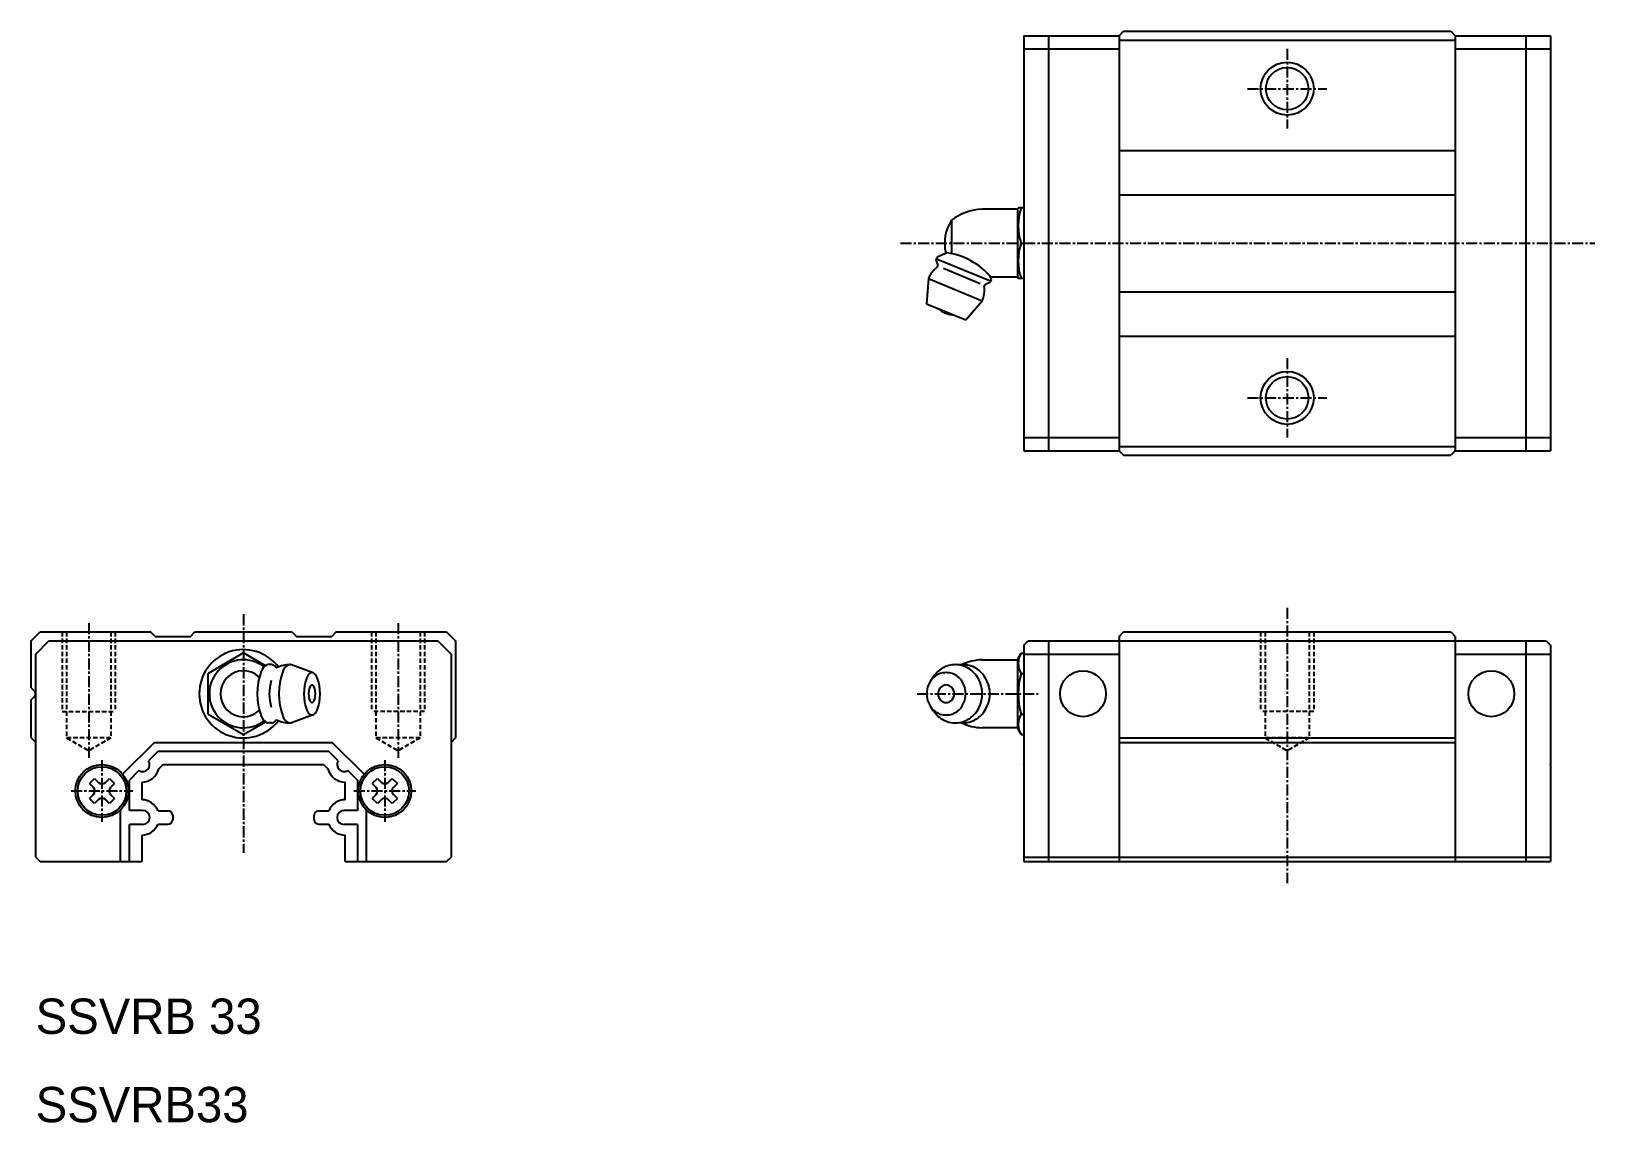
# Model space of a CAD drawing. Extents: x 10 to 186, y 10 to 134.
import ezdxf

# ---------------------------------------------------------------- set-up
doc = ezdxf.new("R2010")
doc.units = 0
doc.linetypes.add('CENTER', pattern=[2, 1.25, -0.25, 0.25, -0.25])
doc.linetypes.add('DASHED', pattern=[0.75, 0.5, -0.25])
doc.layers.get('0').update_dxf_attribs({"linetype": 'CONTINUOUS'})
doc.layers.add('CENTER', color=1, linetype='CENTER')

msp = doc.modelspace()

# ---------------------------------------------------------------- linework, layer by layer
at = {"color": 7, "linetype": 'CONTINUOUS'}
for p, q in [((121.799901, 133.000015), (132.599861, 133.000015)), ((121.799901, 133.000015), (121.799901, 86.000015)), ((124.599874, 133.000015), (124.599874, 86.000015)), ((132.599878, 132.999962), (133.099881, 133.499962)), ((132.599901, 133.000015), (132.599901, 86.000015)), ((133.099861, 133.500015), (170.099852, 133.500015)), ((170.099875, 133.499977), (170.599875, 132.999977)), ((170.599867, 133.000015), (181.399895, 133.000015)), ((170.599898, 133.000015), (170.599898, 86.000015)), ((178.599846, 133.000015), (178.599846, 86.000015)), ((181.399895, 133.000015), (181.399895, 86.000015)), ((121.799901, 131.500015), (132.599861, 131.500015)), ((132.599861, 132.500015), (170.599867, 132.500015)), ((170.599867, 131.500015), (181.399895, 131.500015)), ((132.599861, 120.000015), (170.599867, 120.000015)), ((132.599861, 115.000015), (170.599867, 115.000015)), ((121.074955, 113.350006), (117.07495, 113.350006)), ((121.074955, 113.350006), (121.074955, 105.650009)), ((121.161566, 113.499984), (121.074965, 113.349983)), ((121.799901, 113.5), (121.16156, 113.5)), ((113.63174, 112.100006), (113.63174, 108.319442)), ((112.014404, 107.941726), (111.861327, 107.572166)), ((113.136368, 108.406448), (112.014393, 107.941711)), ((121.507979, 109.500015), (121.799901, 109.500015)), ((111.861323, 107.572143), (112.072525, 107.062263)), ((111.93786, 107.756935), (118.03547, 105.231224)), ((112.722216, 106.67437), (116.868466, 104.956939)), ((111.001655, 105.496757), (110.799901, 102.657867)), ((111.001666, 105.496734), (117.099261, 102.971023)), ((117.95892, 105.046447), (117.449021, 104.835243)), ((117.927962, 105.860275), (118.111987, 105.415992)), ((118.112009, 105.416), (117.958938, 105.046447)), ((121.074955, 105.650009), (118.11199, 105.650009)), ((121.074959, 105.649986), (121.16156, 105.499992)), ((121.799901, 105.500015), (121.16156, 105.500015)), ((110.799906, 102.657852), (115.23453, 100.820968)), ((115.234514, 100.820953), (117.099253, 102.971016)), ((132.599861, 104.000015), (170.599867, 104.000015)), ((132.599861, 99.000015), (170.599867, 99.000015)), ((121.799901, 87.500015), (132.599861, 87.500015)), ((170.599867, 87.500015), (181.399819, 87.500015)), ((121.799901, 86.000015), (132.599861, 86.000015)), ((132.599861, 86.500015), (170.599867, 86.500015)), ((132.599866, 85.999984), (133.099851, 85.499992)), ((133.099845, 85.500015), (170.099852, 85.500015)), ((170.599852, 85.999992), (170.099848, 85.499992)), ((170.599867, 86.000015), (181.399895, 86.000015)), ((9.5, 64.499876), (10.500116, 65.500015)), ((10.500116, 65.500015), (23.000002, 65.500015)), ((23.500043, 64.999984), (22.999999, 65.500023)), ((27.500021, 64.999977), (28.000064, 65.500015)), ((28.000069, 65.500015), (38.999996, 65.500015)), ((39.000001, 65.500015), (39.500044, 64.999977)), ((44.000044, 65.500023), (43.500022, 65.000007)), ((44.000041, 65.500015), (56.49997, 65.500015)), ((56.49997, 65.500015), (57.5, 64.499965)), ((132.599905, 65.000092), (133.099845, 65.500046)), ((133.099813, 65.500015), (170.099884, 65.500015)), ((170.099842, 65.500059), (170.599891, 65.000003)), ((9.5, 59.168136), (9.5, 64.499876)), ((10.000051, 62.999977), (11.500069, 64.499984)), ((11.500015, 64.5), (55.5, 64.5)), ((23.500015, 65), (27.500015, 65)), ((39.499985, 65), (43.499985, 65)), ((55.500021, 64.5), (57.000011, 63.000015)), ((57.5, 64.499965), (57.5, 53.5)), ((121.799898, 64.000063), (122.299884, 64.500063)), ((121.799902, 64.000068), (121.799902, 39.500061)), ((122.299865, 64.500061), (132.599902, 64.500061)), ((124.599883, 64.500061), (124.599883, 39.500061)), ((132.599902, 65.000089), (132.599902, 39.500061)), ((132.599902, 64.500046), (170.599899, 64.500046)), ((170.599899, 65), (170.599899, 39.500061)), ((170.599899, 64.500061), (180.899835, 64.500061)), ((178.599847, 64.500061), (178.599847, 39.500061)), ((180.899808, 64.500042), (181.399904, 63.999942)), ((181.399896, 63.999945), (181.399896, 39.500061)), ((10, 40), (10, 62.999954)), ((33.500004, 63.118828), (29.499988, 60.809417)), ((35.987482, 61.682693), (33.499998, 63.118843)), ((57, 62.999984), (57, 40.000015)), ((117.075119, 62.350067), (121.074979, 62.350067)), ((121.074979, 62.350066), (121.074979, 54.650056)), ((121.074981, 62.350063), (121.507995, 63.100065)), ((121.507987, 63.100067), (121.799902, 63.100067)), ((121.799895, 63.000061), (132.599902, 63.000061)), ((170.599899, 63.000061), (181.399896, 63.000061)), ((29.499986, 58.499984), (29.499986, 60.809402)), ((36.690669, 61.799988), (36.321116, 61.799988)), ((41.387797, 60.876953), (38.940485, 61.768402)), ((111.232872, 59.924796), (111.596986, 60.459063)), ((121.507998, 60.800064), (121.799902, 60.800064)), ((9.500093, 59.16806), (9.834118, 58.834038)), ((29.499986, 56.190582), (29.499986, 58.499984)), ((9.5, 53.500015), (9.5, 57.831894)), ((9.500093, 57.831924), (9.834106, 58.165931)), ((111.59699, 56.541088), (111.232877, 57.075356)), ((29.499994, 56.190574), (33.499997, 53.881172)), ((33.499997, 53.881172), (35.987481, 55.317322)), ((36.690669, 55.199997), (36.321116, 55.199997)), ((41.387796, 56.12307), (38.938018, 55.23072)), ((111.596993, 56.541093), (111.612806, 56.518078)), ((121.507995, 56.200073), (121.799902, 56.200073)), ((9.500008, 53.50003), (10.000008, 53.00003)), ((57.500013, 53.499992), (57.000021, 53.000007)), ((121.074979, 54.650055), (117.075119, 54.650055)), ((121.50799, 53.900057), (121.074977, 54.650059)), ((121.507978, 53.90007), (121.799902, 53.90007)), ((132.599902, 53.500061), (170.599899, 53.500061)), ((23.450056, 53), (19.834418, 49.384346)), ((23.864293, 52.000015), (22.782207, 50.91793)), ((23.450012, 53), (43.549988, 53)), ((23.864258, 52), (43.135757, 52)), ((44.217847, 50.917915), (43.135761, 52.000007)), ((47.165657, 49.38433), (43.550009, 53)), ((132.599902, 53.000076), (170.599899, 53.000076)), ((21.682136, 49.817848), (20.600049, 48.735763)), ((23.932696, 49.999984), (24.432717, 50.499984)), ((24.432648, 50.5), (42.567352, 50.5)), ((42.56738, 50.499954), (43.067401, 49.999954)), ((46.400004, 48.735748), (45.317919, 49.81784)), ((16.078814, 48.337661), (16.662359, 48.921211)), ((16.078835, 48.337654), (16.527575, 47.888916)), ((16.66238, 48.921196), (17.111118, 48.472458)), ((17.888933, 48.472458), (18.337672, 48.921196)), ((18.337663, 48.921219), (18.921218, 48.337661)), ((18.472478, 47.888908), (18.921217, 48.337646)), ((20.600006, 45.300018), (20.600006, 48.735763)), ((22, 48.486984), (22, 46.513015)), ((45, 46.513015), (45, 48.486984)), ((46.399994, 48.735763), (46.399994, 45.300018)), ((48.078804, 48.337661), (48.662359, 48.921219)), ((48.078805, 48.337646), (48.527544, 47.888908)), ((48.66236, 48.921203), (49.111099, 48.472465)), ((49.888914, 48.472465), (50.337652, 48.921203)), ((50.337652, 48.921219), (50.921207, 48.337661)), ((50.472469, 47.888916), (50.921207, 48.337654)), ((16.662373, 46.078819), (16.078817, 46.662376)), ((16.527567, 47.111091), (16.078829, 46.662346)), ((17.111113, 46.527542), (16.662373, 46.078804)), ((18.33768, 46.078804), (17.888941, 46.527549)), ((18.921214, 46.662353), (18.337669, 46.078811)), ((18.921225, 46.662353), (18.472485, 47.111091)), ((48.527548, 47.111099), (48.078808, 46.662361)), ((48.662363, 46.078819), (48.078808, 46.662376)), ((49.111102, 46.527549), (48.662363, 46.078804)), ((50.337648, 46.078804), (49.88891, 46.527542)), ((50.921204, 46.662376), (50.337648, 46.078819)), ((50.921204, 46.662361), (50.472466, 47.111099)), ((19.600006, 39.5), (19.600006, 45.357589)), ((22.100021, 45.300064), (20.600021, 45.300064)), ((23.844168, 45.250053), (25.000036, 45.250053)), ((25.5, 44.75), (25.5, 44.25)), ((41.5, 44.25), (41.5, 44.75)), ((42.000036, 45.250038), (43.155905, 45.250038)), ((46.400006, 45.300064), (44.900006, 45.300064)), ((47.399994, 45.357589), (47.399994, 39.5)), ((20.600006, 39.5), (20.600006, 43.700027)), ((22.100025, 43.70005), (20.600025, 43.700058)), ((22, 42.486999), (22, 39.500015)), ((23.844152, 43.750053), (25.000036, 43.750053)), ((42.000036, 43.750038), (43.155935, 43.750038)), ((46.400002, 43.700042), (44.900002, 43.700035)), ((45, 39.500015), (45, 42.486999)), ((46.399994, 43.700027), (46.399994, 39.5)), ((10.000057, 39.999992), (10.500063, 39.5)), ((10.500046, 39.500015), (22, 39.500015)), ((45, 39.500015), (56.500031, 39.500015)), ((56.500006, 39.499984), (57, 39.999992)), ((121.799902, 40.000015), (181.399835, 40.000015)), ((121.799902, 39.500015), (181.399835, 39.500015)), ((170.599868, 39.500061), (181.399835, 39.500061))]:
    msp.add_line(p, q, dxfattribs=at)
at = {"color": 1, "linetype": 'CENTER'}
for p, q in [((151.599898, 131.500015), (151.599898, 122.500015)), ((147.099898, 127.000015), (156.099898, 127.000015)), ((151.599898, 96.500015), (151.599898, 87.500015)), ((147.099898, 92.000015), (156.099898, 92.000015)), ((33.5, 67.500015), (33.5, 40.5)), ((16, 66.507171), (16, 51.107177)), ((51, 66.507171), (51, 51.107177)), ((109.725905, 58.500015), (123.409332, 58.500015)), ((17.5, 51), (17.5, 44)), ((49.5, 51), (49.5, 44)), ((14, 47.5), (21, 47.5)), ((46, 47.5), (53, 47.5))]:
    msp.add_line(p, q, dxfattribs=at)
at = {"color": 3, "linetype": 'DASHED'}
for p, q in [((13, 65.500015), (13, 56.500015)), ((13.5, 65.500015), (13.5, 53.500015)), ((18.5, 65.500015), (18.5, 53.500015)), ((19, 65.500015), (19, 56.500015)), ((48, 65.500015), (48, 56.500015)), ((48.5, 65.500015), (48.5, 53.500015)), ((53.5, 65.500015), (53.5, 53.500015)), ((54, 65.500015), (54, 56.500015)), ((148.599849, 65.500015), (148.599849, 56.500015)), ((149.099849, 65.500015), (149.099849, 53.500015)), ((154.099849, 65.500015), (154.099849, 53.500015)), ((154.599849, 65.500015), (154.599849, 56.500015)), ((13, 56.500015), (19, 56.500015)), ((54, 56.500015), (48, 56.500015)), ((154.599849, 56.500015), (148.599849, 56.500015)), ((18.5, 53.500015), (13.5, 53.500015)), ((13.5, 53.500015), (16, 52.05664)), ((18.5, 53.500015), (16, 52.05664)), ((53.5, 53.500015), (48.5, 53.500015)), ((48.5, 53.500015), (51, 52.05664)), ((53.5, 53.500015), (51, 52.05664)), ((154.099849, 53.500015), (149.099849, 53.500015)), ((149.099849, 53.500015), (151.599848, 52.05664)), ((154.099849, 53.500015), (151.599848, 52.05664))]:
    msp.add_line(p, q, dxfattribs=at)
at = {"color": 3, "linetype": 'CONTINUOUS'}
for centre in [(151.599898, 127.000015), (151.599898, 92.000015)]:
    msp.add_circle(centre, 3, dxfattribs=at)
at = {"color": 7, "linetype": 'CONTINUOUS'}
for centre, radius in [((151.599898, 127.000015), 2.4), ((151.599898, 92.000015), 2.4), ((128.499877, 58.500061), 2.599999), ((174.699868, 58.500061), 2.599999), ((17.5, 47.5), 2.999999), ((17.5, 47.5), 2.75), ((49.5, 47.5), 2.999999), ((49.5, 47.5), 2.75)]:
    msp.add_circle(centre, radius, dxfattribs=at)
for centre, radius, start, end in [((117.303073, 107.354355), 5.999997, 92.178871, 127.726128), ((127.108069, 111.5), 5.946512, 160.346466, 199.653458), ((117.547093, 109.5), 4.699998, 146.413773, 193.178802), ((112.000648, 100.487503), 7.999998, 40.189182, 83.034012), ((127.108069, 107.500015), 5.946512, 160.346466, 199.653458), ((114.050445, 104.233902), 3.300001, 128.16394, 157.499847), ((111.887741, 106.985748), 0.200001, 308.164124, 22.500431), ((114.050445, 104.233902), 3.299999, 337.5, 6.835998), ((117.525563, 104.650497), 0.2, 112.499573, 186.835464), ((114.180461, 104.547775), 3.2, 229.290024, 265.709991), ((33.5, 58.5), 4.999999, 37.387047, 322.612549), ((33.499984, 58.5), 3.849999, 52.507736, 307.492126), ((117.303117, 56.354401), 6, 92.177719, 114.893784), ((123.243584, 61.950073), 2.082014, 146.471832, 213.52861), ((33.499984, 58.5), 2.599998, 46.621258, 313.378754), ((42.365976, 58.499977), 7.307859, 159.761932, 200.237946), ((36.823625, 60.553276), 1.397423, 121.100311, 160.143906), ((36.32112, 61.295189), 0.504785, 90.903168, 115.752029), ((36.69067, 61.295189), 0.504785, 64.247971, 90.902817), ((36.188164, 60.553276), 1.397423, 39.427479, 58.899673), ((38.766096, 58.499984), 3.300003, 89.999985, 117.054504), ((44.810954, 58.499977), 7.307859, 159.761932, 200.237946), ((39.268603, 60.553276), 1.397423, 121.100296, 160.143906), ((38.766098, 61.295189), 0.504782, 68.687515, 115.751984), ((45.647506, 58.499984), 5.306932, 159.730652, 200.269333), ((41.625255, 59.992477), 1.016733, 121.051376, 160.104004), ((41.260573, 60.531761), 0.368218, 64.286964, 115.712906), ((40.89589, 59.992477), 1.016734, 19.895979, 58.948532), ((36.873637, 58.499984), 5.306932, 339.730652, 20.269337), ((113.329697, 58.500061), 2.529794, 133.386063, 226.613876), ((113.043188, 58.756284), 2.147021, 101.036324, 132.526337), ((114.480123, 58.500061), 3.478466, 133.386063, 145.806793), ((114.086174, 58.852367), 2.952154, 101.036324, 132.526321), ((113.017212, 58.848864), 2.051195, 79.180748, 100.819199), ((112.991236, 58.756284), 2.147021, 47.473598, 78.963623), ((114.050456, 58.979665), 2.820394, 89.999977, 100.819191), ((114.050456, 58.979665), 2.820394, 79.180748, 89.999977), ((112.704727, 58.500061), 2.529793, 313.386078, 46.613884), ((114.910125, 58.979665), 2.820393, 89.999977, 98.765785), ((114.014739, 58.852367), 2.952155, 47.473614, 78.963623), ((114.910125, 58.979665), 2.820393, 79.180748, 89.999977), ((114.874407, 58.852366), 2.952155, 47.473614, 78.963615), ((113.62079, 58.500061), 3.478466, 313.386078, 46.613884), ((114.480458, 58.500061), 3.478465, 313.386078, 46.61388), ((128.969942, 58.500075), 7.808372, 162.869141, 197.130844), ((9.5, 58.5), 0.472391, 0, 44.999836), ((9.5, 58.5), 0.472391, 315.000153, 0), ((41.736921, 58.499984), 5.306936, 163.626358, 196.372772), ((43.093822, 58.499984), 2.21575, 159.773819, 200.226166), ((41.412969, 59.122322), 0.423399, 121.118462, 160.158768), ((41.260572, 59.347191), 0.152796, 64.233658, 115.766342), ((41.108175, 59.122322), 0.423397, 19.841225, 58.881424), ((39.427321, 58.499984), 2.21575, 339.773804, 20.226175), ((113.147413, 58.500061), 1.054076, 133.386078, 226.613892), ((113.028036, 58.606819), 0.89459, 101.036369, 132.526337), ((113.017212, 58.645395), 0.854661, 79.180725, 100.819214), ((113.006388, 58.606819), 0.89459, 47.473614, 78.96357), ((112.887011, 58.500061), 1.054076, 313.386047, 46.613884), ((41.625253, 57.007492), 1.016734, 199.895981, 238.948532), ((41.412968, 57.877647), 0.423398, 199.841202, 238.881424), ((41.260571, 57.652778), 0.152796, 244.233658, 295.766327), ((41.108174, 57.877647), 0.423399, 301.118469, 340.158783), ((40.895888, 57.007492), 1.016733, 301.051392, 340.104004), ((113.043188, 58.243837), 2.147021, 227.473587, 258.963623), ((113.028036, 58.393303), 0.89459, 227.473618, 258.963562), ((113.017212, 58.354727), 0.854662, 259.180725, 280.819214), ((113.006388, 58.393303), 0.89459, 281.036377, 312.526306), ((112.991236, 58.243837), 2.147021, 281.036316, 312.526337), ((36.823622, 56.446693), 1.397425, 199.856079, 238.899643), ((36.321116, 55.70478), 0.504785, 244.24794, 270.393188), ((36.690672, 55.70478), 0.504788, 270.392853, 295.752045), ((36.188166, 56.446693), 1.397424, 301.100342, 320.57019), ((38.766096, 58.499984), 3.300001, 242.945496, 269.999969), ((39.2686, 56.446693), 1.397425, 199.856079, 238.899628), ((38.766094, 55.70478), 0.504785, 244.247864, 289.935699), ((41.26057, 56.468208), 0.368218, 244.286957, 295.712891), ((114.480123, 58.500061), 3.478467, 214.652924, 226.613892), ((114.086174, 58.147754), 2.952155, 227.473618, 258.963623), ((113.017212, 58.151257), 2.051194, 259.180756, 280.819214), ((114.050456, 58.020456), 2.820393, 259.180756, 280.819183), ((114.910125, 58.020456), 2.820392, 261.237854, 280.819183), ((114.014739, 58.147754), 2.952154, 281.036316, 312.526337), ((117.303118, 60.645721), 6, 245.106216, 267.822266), ((114.874407, 58.147755), 2.952155, 281.036316, 312.526337), ((123.243584, 55.05005), 2.082014, 146.471329, 213.527618), ((22.100006, 50.5), 0.799997, 238.506805, 31.493561), ((21.928787, 50.568756), 2.082997, 271.959198, 344.154327), ((45.071228, 50.568756), 2.082997, 195.845657, 268.040405), ((44.899994, 50.5), 0.800002, 148.506439, 301.493134), ((16.138641, 47.5), 0.55, 315, 45), ((17.5, 48.861374), 0.55, 225, 315), ((18.861374, 47.5), 0.55, 135, 225), ((48.138641, 47.5), 0.55, 315.000061, 44.999931), ((49.5, 48.861374), 0.55, 225, 315), ((50.861374, 47.5), 0.55, 135, 225), ((17.5, 46.138641), 0.55, 45, 135), ((21.928802, 44.431228), 2.082999, 23.145874, 88.041206), ((45.071213, 44.431228), 2.082997, 91.95916, 156.854126), ((49.5, 46.138641), 0.55, 45, 135), ((22.100006, 44.5), 0.800003, 269.999939, 89.999725), ((25, 44.75), 0.5, 0, 90), ((25, 44.25), 0.5, 270, 0), ((42, 44.75), 0.5, 90, 180), ((42, 44.25), 0.5, 180, 270), ((44.899994, 44.5), 0.800003, 90.000275, 270.000061), ((21.928787, 44.568771), 2.082997, 271.959198, 336.854095), ((45.071228, 44.568771), 2.082997, 203.145889, 268.040405)]:
    msp.add_arc(centre, radius, start, end, dxfattribs=at)
for p in [(121.799901, 109.500015), (181.399895, 109.500015), (33.5, 65.500015), (121.799902, 50.500015), (181.399896, 50.500015)]:
    msp.add_point(p, dxfattribs=at)
at = {"layer": 'CENTER', "color": 1, "linetype": 'CENTER'}
for p, q in [((107.847095, 109.500015), (186.399895, 109.500015)), ((151.599848, 68.23869), (151.599848, 37.066796))]:
    msp.add_line(p, q, dxfattribs=at)

# ---------------------------------------------------------------- texts
at = {"color": 7, "linetype": 'CONTINUOUS'}
for s, p in [('SSVRB 33', (10, 20)), ('SSVRB33', (10, 10))]:
    msp.add_text(s, height=4, dxfattribs=at).set_placement(p)

doc.saveas('drawing.dxf')
